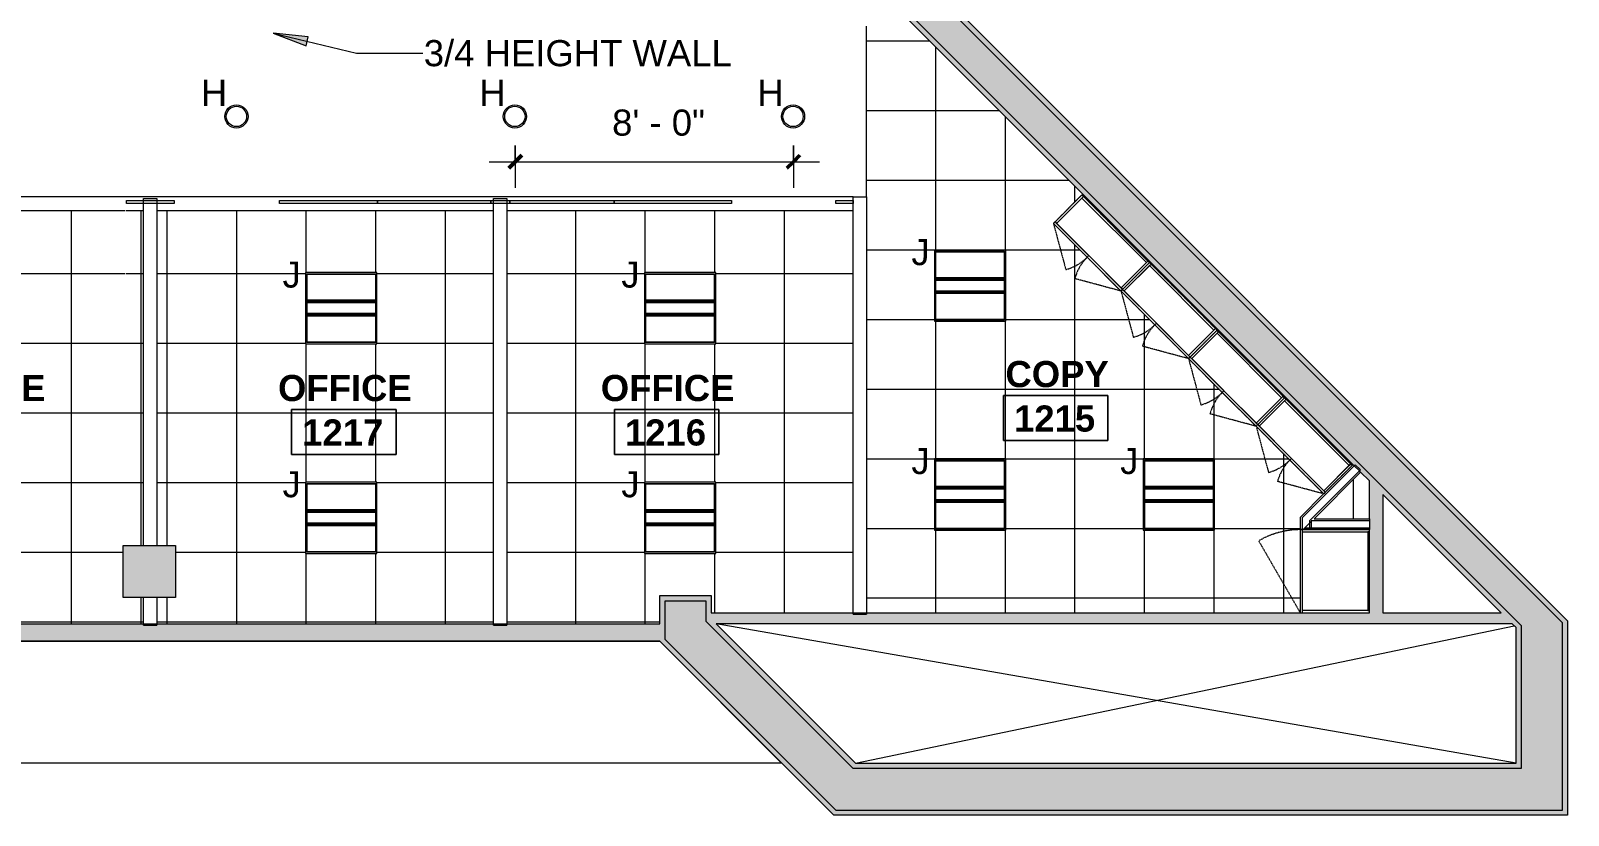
# Model space of a CAD drawing. Header units: inches. Extents: x -329 to 986, y -79 to 1436.
# Drawn here: x 455 to 985, y -79 to 191 of the extents above; entities that cross this region are included whole.
import ezdxf

# ---------------------------------------------------------------- set-up
doc = ezdxf.new("R2010")
doc.units = ezdxf.units.IN
doc.header["$MEASUREMENT"] = 0
doc.linetypes.add('Dash', pattern=[0.25, 0.125, -0.125])
doc.linetypes.add('Hidden', pattern=[0.28125, 0.1875, -0.09375])
for name, color, linetype, lineweight in [('A-ANNO-DIMS', 211, 'Continuous', 9), ('A-ANNO-DIMS-96', 211, 'Continuous', 9), ('A-AREA-IDEN', 2, 'Continuous', 9), ('A-CLNG', 13, 'Continuous', 13), ('A-CLNG-PATT', 13, 'Continuous', 13), ('A-DETL-GENF', 92, 'Continuous', 9), ('A-DETL-THIN', 151, 'Continuous', 9), ('A-GENM', 13, 'Continuous', 9), ('A-GLAZ-CURT', 52, 'Continuous', 9), ('A-WALL', 113, 'Continuous', 13), ('A-WALL-PATT', 111, 'Continuous', 13), ('E-LITE-EQPM', 33, 'Continuous', 9), ('E-LITE-EQPM-IDEN', 33, 'Continuous', 9), ('G-ANNO-TEXT', 231, 'Continuous', 9), ('I-WALL', 2, 'Continuous', 13), ('Q-CASE', 31, 'Continuous', 9), ('Q-CASE-HDLN', 31, 'Dash', 9), ('S-COLS', 52, 'Continuous', 13)]:
    doc.layers.add(name, color=color, linetype=linetype, lineweight=lineweight)
doc.styles.add('Arial', font='arial.ttf', dxfattribs={"height": 9})
doc.styles.add('Swis721 Lt BT', font='swissl.ttf', dxfattribs={"height": 9})
doc.styles.add('Swis721 Lt BT_B', font='', dxfattribs={"height": 9})
doc.styles.get('Swis721 Lt BT_B').set_extended_font_data('Swis721 Lt BT', bold=True)
doc.dimstyles.new('OTJ_-_3_32__Linear__1_2__Tolerance', dxfattribs={"dimscale": 12, "dimtxt": 9.497835, "dimasz": 0.375, "dimexe": 0.75, "dimexo": 0.5, "dimgap": 0.5, "dimtad": 1, "dimdec": 1, "dimrnd": 0.5, "dimzin": 3, "dimdsep": 46, "dimlunit": 4, "dimtxsty": 'Swis721 Lt BT', "dimblk1": 'OBLIQUE', "dimblk2": 'OBLIQUE', "dimsah": 1, "dimcen": 0.09, "dimdle": 0.75, "dimazin": 0, "dimtfac": 1, "dimtdec": 4, "dimtix": 1, "dimtmove": 0, "dimatfit": 3, "dimfxl": 1, "dimtvp": 1, "dimfrac": 2, "dimtolj": 1, "dimtzin": 0, "dimarcsym": 2})

# ---------------------------------------------------------------- blocks, each defined once
blk = doc.blocks.new('Concrete-Square-Column - 18 x 18-6977650-Level 12  RCP')
at = {"layer": 'S-COLS', "lineweight": 9}
blk.add_hatch(color=7, dxfattribs=at).paths.add_polyline_path([(9, -9), (9, 9), (-9, 9), (-9, -9), (-1.36, -9)], flags=0)
at = {"layer": 'S-COLS', "color": 8, "lineweight": 20}
for p, q in [((-9, 9), (9, 9)), ((-9, -9), (-9, 9)), ((9, 9), (9, -9)), ((9, -9), (-9, -9))]:
    blk.add_line(p, q, dxfattribs=at)
blk = doc.blocks.new('L-Recessed-Axis-Plano - 2 X 2-4550865-Level 12  RCP')
at = {"layer": 'E-LITE-EQPM'}
for p, q in [((11.91, 11.87), (-11.91, 11.87)), ((-11.91, 11.87), (-11.91, -11.88)), ((-11.88, -11.56), (-11.88, 11.56)), ((-11.88, 11.56), (11.87, 11.56)), ((11.87, 11.56), (11.87, -11.56)), ((11.91, -11.88), (11.91, 11.87)), ((-11.88, 2.74), (11.87, 2.74)), ((11.87, 2.51), (-11.88, 2.51)), ((-11.88, 2.3), (11.87, 2.3)), ((-11.88, 2.2), (11.87, 2.2)), ((-11.88, 1.83), (11.87, 1.83)), ((-11.88, -1.83), (11.87, -1.83)), ((-11.88, -2.2), (11.87, -2.2)), ((-11.88, -2.3), (11.87, -2.3)), ((-11.88, -2.51), (11.87, -2.51)), ((-11.88, -2.74), (11.87, -2.74)), ((-11.91, -11.88), (11.91, -11.88)), ((11.87, -11.56), (-11.88, -11.56))]:
    blk.add_line(p, q, dxfattribs=at)
blk = doc.blocks.new('L-PENDANT_FOCAL POINT 3_5 CYLINDER - L-PENDANT_FOCAL POINT 3_5 CYLINDER-8597710-Level 12  RCP')
at = {"layer": 'E-LITE-EQPM'}
for radius in [4, 3.5]:
    blk.add_circle((-0.125, 0), radius, dxfattribs=at)
blk = doc.blocks.new('System Panel - Glazed-8642722-Level 12  RCP')
at = {"layer": 'A-GLAZ-CURT', "lineweight": 13}
for p, q in [((-3, 0.75), (-3, 1.75)), ((-3, 1.75), (3, 1.75)), ((3, 0.75), (-3, 0.75)), ((3, 1.75), (3, 0.75))]:
    blk.add_line(p, q, dxfattribs=at)
blk = doc.blocks.new('System Panel - Glazed-8643258-Level 12  RCP')
at = {"layer": 'A-GLAZ-CURT', "lineweight": 13}
for p, q in [((-8.23, 0.75), (-8.23, 1.75)), ((-8.23, 1.75), (8.23, 1.75)), ((8.23, 0.75), (-8.23, 0.75)), ((8.23, 1.75), (8.23, 0.75))]:
    blk.add_line(p, q, dxfattribs=at)
blk = doc.blocks.new('System Panel - Glazed-8641702-Level 12  RCP')
at = {"layer": 'A-GLAZ-CURT', "lineweight": 13}
for p, q in [((-19.5625, 0.75), (-19.5625, 1.75)), ((-19.5625, 1.75), (19.5625, 1.75)), ((19.5625, 0.75), (-19.5625, 0.75)), ((19.5625, 1.75), (19.5625, 0.75))]:
    blk.add_line(p, q, dxfattribs=at)
blk = doc.blocks.new('System Panel - Glazed-8641701-Level 12  RCP')
at = {"layer": 'A-GLAZ-CURT', "lineweight": 13}
for p, q in [((-3.25, 0.75), (-3.25, 1.75)), ((-3.25, 1.75), (3.25, 1.75)), ((3.25, 0.75), (-3.25, 0.75)), ((3.25, 1.75), (3.25, 0.75))]:
    blk.add_line(p, q, dxfattribs=at)
blk = doc.blocks.new('System Panel - Glazed-8643186-Level 12  RCP')
at = {"layer": 'A-GLAZ-CURT', "lineweight": 13}
for p, q in [((-16.91, 0.75), (-16.91, 1.75)), ((-16.91, 1.75), (16.91, 1.75)), ((16.91, 0.75), (-16.91, 0.75)), ((16.91, 1.75), (16.91, 0.75))]:
    blk.add_line(p, q, dxfattribs=at)
blk = doc.blocks.new('System Panel - Glazed-8641705-Level 12  RCP')
at = {"layer": 'A-GLAZ-CURT', "lineweight": 13}
for p, q in [((-18, 0.75), (-18, 1.75)), ((-18, 1.75), (18, 1.75)), ((18, 0.75), (-18, 0.75)), ((18, 1.75), (18, 0.75))]:
    blk.add_line(p, q, dxfattribs=at)
blk = doc.blocks.new('System Panel - Glazed-8642879-Level 12  RCP')
at = {"layer": 'A-GLAZ-CURT', "lineweight": 13}
for p, q in [((-20.1875, 0.75), (-20.1875, 1.75)), ((-20.1875, 1.75), (20.1875, 1.75)), ((20.1875, 0.75), (-20.1875, 0.75)), ((20.1875, 1.75), (20.1875, 0.75))]:
    blk.add_line(p, q, dxfattribs=at)
blk = doc.blocks.new('Generic Models 1 - Generic Models 5-8667745-Level 12  RCP')
at = {"layer": 'A-GENM', "lineweight": 20}
for p, q in [((2515.15, -386.5), (3417.13, -386.5)), ((3417.13, -386.5), (3459.15, -428.5)), ((3459.15, -428.5), (2473.15, -428.5))]:
    blk.add_line(p, q, dxfattribs=at)
blk = doc.blocks.new('CW Cupbd Ohead - 23_5_h x 13 7_8_d - 2 Doors - 2 SHELVES-8701841-Level 12  RCP')
at = {"layer": 'Q-CASE', "linetype": 'Hidden'}
for p, q in [((2, 16.24), (16.26, 24.47)), ((34.94, 16.24), (20.68, 24.47))]:
    blk.add_line(p, q, dxfattribs=at)
at = {"layer": 'Q-CASE'}
for p, q in [((18.47, 16.24), (2, 16.24)), ((2, 15.45), (2, 16.24)), ((18.47, 15.45), (18.47, 16.24)), ((34.94, 16.24), (18.47, 16.24)), ((18.47, 16.24), (18.47, 15.45)), ((34.94, 16.24), (34.94, 15.45)), ((2, 15.45), (18.47, 15.45)), ((2.75, 15.45), (2, 15.45)), ((2, 2.36), (2, 15.45)), ((2.75, 2.36), (2.75, 15.45)), ((2.75, 3.11), (2.75, 15.45)), ((2.75, 15.45), (34.19, 15.45)), ((18.47, 15.45), (34.94, 15.45)), ((34.94, 15.45), (34.19, 15.45)), ((34.19, 2.36), (34.19, 15.45)), ((34.19, 15.45), (34.19, 3.11)), ((34.94, 15.45), (34.94, 2.36)), ((2, 2.36), (2.75, 2.36)), ((2.75, 2.36), (2.75, 3.11)), ((2.75, 3.11), (34.19, 3.11)), ((34.19, 3.11), (2.75, 3.11)), ((34.19, 2.36), (2.75, 2.36)), ((34.19, 3.11), (34.19, 2.36)), ((34.19, 2.36), (34.94, 2.36))]:
    blk.add_line(p, q, dxfattribs=at)
at = {"layer": 'Q-CASE', "linetype": 'Hidden'}
for centre, start, end in [((2, 16.24), 359.5, 30), ((34.94, 16.24), 150, 180.5)]:
    blk.add_arc(centre, 16.47, start, end, dxfattribs=at)
at = {"layer": 'Q-CASE-HDLN'}
for p, q in [((34.94, 16.24), (2, 16.24)), ((2, 16.24), (2, 2.36)), ((34.94, 2.36), (34.94, 16.24)), ((2, 2.36), (34.94, 2.36))]:
    blk.add_line(p, q, dxfattribs=at)
blk = doc.blocks.new('CW Cupbd1 - 80_h x 24_d - 1 Door - 5 shelves-8700986-Level 12  RCP')
at = {"layer": 'Q-CASE', "lineweight": 20}
for p, q in [((2, -25.61), (2, -2.55)), ((2.75, -2.55), (2.75, -3.11)), ((2.75, -3.11), (2.75, -2.55)), ((29.91, -3.11), (29.91, -2.55)), ((29.91, -2.55), (29.91, -3.11)), ((2, -26.36), (2, -25.61)), ((2.75, -25.61), (2, -25.61)), ((30.66, -26.36), (2, -26.36)), ((30.66, -25.61), (29.91, -25.61))]:
    blk.add_line(p, q, dxfattribs=at)
at = {"layer": 'Q-CASE'}
for p, q in [((2.75, -25.61), (2.75, -3.11)), ((2.75, -3.11), (29.91, -3.11)), ((29.91, -3.11), (29.91, -25.61)), ((29.91, -25.61), (2.75, -25.61))]:
    blk.add_line(p, q, dxfattribs=at)
at = {"layer": 'Q-CASE', "linetype": 'Hidden'}
blk.add_line((30.66, -26.36), (5.84, -40.7), dxfattribs=at)
blk.add_arc((30.66, -26.36), 28.67, 179.5, 210, dxfattribs=at)
blk = doc.blocks.new('Room Tag - Room Name and Number-3379422-Level 12  RCP')
at = {"layer": 'A-AREA-IDEN'}
for p, q in [((-0.1881, -0.1636), (-0.1881, -0.0018)), ((-0.1881, -0.0018), (0.1869, -0.0018)), ((0.1869, -0.0018), (-0.1881, -0.0018)), ((-0.1881, -0.0018), (-0.1881, -0.1636)), ((0.1869, -0.0018), (0.1869, -0.1636)), ((0.1869, -0.1636), (0.1869, -0.0018)), ((0.1869, -0.1636), (-0.1881, -0.1636)), ((-0.1881, -0.1636), (0.1869, -0.1636))]:
    blk.add_line(p, q, dxfattribs=at)
blk = doc.blocks.new('DIMBLOCK2-Level 12  RCP')
at = {"layer": 'A-ANNO-DIMS-96'}
for p, q in [((621.56, 151.37), (621.56, 136.73)), ((621.56, 145.73), (621.56, 151.37)), ((717.47, 151.37), (717.47, 136.73)), ((717.47, 145.73), (717.47, 151.37)), ((612.56, 145.73), (726.47, 145.73))]:
    blk.add_line(p, q, dxfattribs=at)
at = {"layer": 'A-ANNO-DIMS-96', "lineweight": 50}
for p, q in [((621.56, 145.73), (619.31, 143.48)), ((621.56, 145.73), (623.81, 147.98)), ((717.47, 145.73), (715.22, 143.48)), ((717.47, 145.73), (719.72, 147.98))]:
    blk.add_line(p, q, dxfattribs=at)
at = {"layer": 'A-ANNO-DIMS-96', "color": 0, "insert": (654.97, 163.74), "char_height": 9, "width": 34.9159, "attachment_point": 1, "line_spacing_factor": 1.005062, "style": 'Swis721 Lt BT'}
blk.add_mtext('8\' - 0"', dxfattribs=at)
blk = doc.blocks.new('_Oblique')
at = {"color": 0, "linetype": 'ByBlock', "lineweight": -2}
blk.add_line((-0.5, -0.5), (0.5, 0.5), dxfattribs=at)

msp = doc.modelspace()

# ---------------------------------------------------------------- hatches: boundary and pattern name
at = {"layer": 'A-CLNG-PATT'}
h = msp.add_hatch(dxfattribs=at)
h.set_pattern_fill('FP1_27', color=256, style=0, pattern_type=2)
h.set_pattern_definition([(270, (862.545, 43.39), (-24, -1e-15), []), (180, (862.545, 43.39), (3e-15, 24), [])])
h.paths.add_polyline_path([(892.27, -9.72), (892.27, 18.95), (892.27, 18.96), (892.27, 23.27), (900.3, 31.31), (807.15, 124.51), (816.94, 134.29), (910.13, 41.14), (910.41, 41.41), (759.35, 192.47), (742.7, 192.47), (742.7, -9.72), (878.58, -9.72)], flags=0)
h.paths.add_polyline_path([(862.7, 18.75), (838.08, 18.75), (838.08, 43.32), (862.7, 43.32), (862.7, 34.4)], flags=0)
h.paths.add_polyline_path([(766.08, 18.75), (766.08, 43.32), (790.7, 43.32), (790.7, 18.75), (789.36, 18.75)], flags=0)
h.paths.add_polyline_path([(916.08, 22.71), (916.08, 35.74), (913.06, 38.76), (897.01, 22.71), (915.52, 22.71)], flags=0)
h.paths.add_polyline_path([(766.08, 90.75), (766.08, 115.32), (790.7, 115.32), (790.7, 90.75), (789.36, 90.75)], flags=0)
h = msp.add_hatch(dxfattribs=at)
h.set_pattern_fill('FP1_3', color=256, style=0, pattern_type=2)
h.set_pattern_definition([(270, (444.523, 59.16), (-24, -1e-15), []), (180, (444.523, 59.16), (-3e-15, 24), [])])
h.paths.add_polyline_path([(493.33, -13.47), (493.33, -4.47), (486.39, -4.47), (486.39, 13.53), (493.33, 13.53), (493.33, 128.97), (487.3, 128.97), (487.3, 96.35), (486.92, 96.35), (486.92, 128.97), (377.72, 128.97), (377.72, -13.47)], flags=0)
h.paths.add_polyline_path([(444.72, 10.75), (420.09, 10.75), (420.09, 35.32), (444.72, 35.32)], flags=0)
h.paths.add_polyline_path([(444.72, 83), (420.09, 83), (420.09, 107.57), (444.72, 107.57)], flags=0)
h = msp.add_hatch(dxfattribs=at)
h.set_pattern_fill('FP1_4', color=256, style=0, pattern_type=2)
h.set_pattern_definition([(270, (549.515, 59.16), (-24, -1e-15), []), (180, (549.515, 59.16), (3e-15, 24), [])])
h.paths.add_polyline_path([(614.08, -13.47), (614.08, 128.97), (497.95, 128.97), (497.95, 13.53), (504.39, 13.53), (504.39, -4.47), (497.95, -4.47), (497.95, -13.47), (610.92, -13.47)], flags=0)
h.paths.add_polyline_path([(573.89, 10.75), (549.26, 10.75), (549.26, 35.32), (573.89, 35.32)], flags=0)
h.paths.add_polyline_path([(549.26, 83), (549.26, 107.57), (573.89, 107.57), (573.89, 83)], flags=0)
h = msp.add_hatch(dxfattribs=at)
h.set_pattern_fill('FP1_5', color=256, style=0, pattern_type=2)
h.set_pattern_definition([(90, (666.39, 59.16), (24, -1e-15), []), (0, (666.39, 59.16), (0, -24), [])])
h.paths.add_polyline_path([(671.39, -13.47), (671.39, -3.72), (689.14, -3.72), (689.14, -9.72), (738.08, -9.72), (738.08, 128.97), (618.7, 128.97), (618.7, -13.47), (655.53, -13.47)], flags=0)
h.paths.add_polyline_path([(666.08, 10.75), (666.08, 35.32), (690.7, 35.32), (690.7, 10.75)], flags=0)
h.paths.add_polyline_path([(690.7, 83), (666.08, 83), (666.08, 107.57), (690.7, 107.57)], flags=0)
at = {"layer": 'A-DETL-GENF'}
h = msp.add_hatch(color=7, dxfattribs=at)
h.paths.add_polyline_path([(982.64, -77.72), (982.64, -13.14), (735.72, 233.78), (660.14, 233.78), (660.14, 219.53), (734.76, 219.53), (968.39, -14.09), (968.39, -63.34), (738.07, -63.34), (687.39, -12.66), (687.39, -5.72), (673.14, -5.72), (673.14, -18.75), (732.1, -77.72), (878.58, -77.72)], flags=0)
h.paths.add_polyline_path([(984.64, 574.97), (984.64, 836.48), (964.39, 836.48), (964.39, 591.66), (506.39, 591.66), (506.39, 832.6), (486.14, 832.6), (486.14, 574.97), (700.14, 574.97)], flags=0)
h.paths.add_polyline_path([(912.77, 784.61), (912.77, 820.36), (902.33, 820.36), (902.33, 832.42), (879.64, 832.42), (879.64, 820.38), (875.64, 820.38), (875.64, 819.13), (594.64, 819.13), (594.64, 832.42), (571.89, 832.42), (571.89, 819.36), (558.02, 819.36), (558.02, 784.61), (593.77, 784.61), (593.77, 808.46), (877.02, 808.46), (877.02, 784.61), (878.58, 784.61)], flags=0)
h.paths.add_polyline_path([(486.14, 938.1), (508.14, 938.1), (508.14, 1417.55), (607.64, 1417.55), (607.64, 1188.97), (558.14, 1188.97), (558.14, 1174.05), (964.39, 1174.05), (964.39, 938.91), (984.64, 938.91), (984.64, 1193.86), (622.89, 1193.86), (622.89, 1433.6), (486.14, 1433.6), (486.14, 957.44)], flags=0)
h.paths.add_polyline_path([(8.14, 1117.53), (22.64, 1117.53), (22.64, 1191.89), (-219.48, 1434.01), (-288.01, 1434.01), (-288.01, 1182.01), (-228.61, 1122.61), (-176.25, 1122.61), (-176.25, 1138.46), (-224.25, 1138.46), (-274.61, 1190.61), (-274.61, 1419.61), (-225.31, 1419.61), (8.14, 1186.16), (8.14, 1168.42)], flags=0)
at = {"layer": 'A-WALL-PATT', "lineweight": 9}
for points in [[(980.89, -11.39), (980.89, -8.92), (736.44, 235.53), (731.49, 235.53), (733.24, 233.78), (735.72, 233.78), (968.39, 1.11)], [(968.39, -16.57), (968.39, -14.09), (736.51, 217.78), (734.04, 217.78), (966.64, -14.82)], [(920.7, -9.72), (920.7, 31.12), (916.08, 35.74), (916.08, -9.72)], [(671.39, -7.72), (673.14, -7.72), (673.14, -5.72), (685.64, -5.72), (685.64, -3.72), (671.39, -3.72), (671.39, -5.72)], [(689.14, -14.41), (689.14, -3.72), (685.64, -3.72), (685.64, -5.72), (687.39, -5.72), (687.39, -12.66)], [(674.89, -22.98), (674.89, -20.5), (673.14, -18.75), (673.14, -7.72), (671.39, -7.72), (671.41, -19.5), (673.14, -21.23)], [(965.29, -13.47), (961.54, -9.72), (689.14, -9.72), (689.14, -11.76), (690.85, -13.47), (878.58, -13.47)], [(982.64, -75.97), (984.39, -75.97), (984.39, -12.42), (980.89, -8.92), (980.89, -11.39), (982.64, -13.14), (982.64, -63.34)], [(655.53, -19.47), (671.39, -19.47), (671.39, -13.47), (-224.61, -13.47), (-224.61, -19.47), (610.92, -19.47)], [(738.07, -61.47), (738.85, -61.47), (689.14, -11.76), (689.14, -14.41), (736.19, -61.47)], [(968.39, -63.34), (968.39, -16.57), (966.64, -14.82), (966.64, -63.34)], [(732.1, -79.47), (736.33, -79.47), (734.58, -77.72), (732.1, -77.72), (674.89, -20.5), (674.89, -22.98), (731.38, -79.47)], [(878.58, -63.34), (966.64, -63.34), (966.64, -61.47), (736.19, -61.47), (738.07, -63.34), (852.74, -63.34)], [(984.37, -79.47), (984.39, -79.47), (984.39, -75.97), (982.64, -75.97), (982.64, -77.72), (734.58, -77.72), (736.33, -79.47), (982.64, -79.47)]]:
    msp.add_hatch(color=7, dxfattribs=at).paths.add_polyline_path(points, flags=0)
at = {"layer": 'G-ANNO-TEXT'}
msp.add_hatch(color=7, dxfattribs=at).paths.add_polyline_path([(538.15, 190.05), (549.45, 185.72), (550.18, 188.79)], flags=0)

# ---------------------------------------------------------------- linework, layer by layer
at = {"lineweight": 9}
for p, q in [((966.64, -61.47), (690.85, -13.47)), ((738.85, -61.47), (965.96, -14.14))]:
    msp.add_line(p, q, dxfattribs=at)
at = {"layer": 'A-CLNG'}
for p, q in [((742.7, 133.6), (742.7, 192.47)), ((377.72, 128.97), (486.92, 128.97)), ((487.3, 128.97), (493.33, 128.97)), ((497.95, 128.97), (614.08, 128.97)), ((618.7, 128.97), (738.08, 128.97)), ((790.7, 115.32), (766.08, 115.32)), ((766.08, 115.32), (766.08, 90.75)), ((790.7, 90.75), (790.7, 115.32)), ((573.89, 107.57), (549.26, 107.57)), ((549.26, 107.57), (549.26, 83)), ((573.89, 83), (573.89, 107.57)), ((690.7, 107.57), (666.08, 107.57)), ((666.08, 107.57), (666.08, 83)), ((690.7, 83), (690.7, 107.57)), ((766.08, 90.75), (790.7, 90.75)), ((549.26, 83), (573.89, 83)), ((666.08, 83), (690.7, 83)), ((790.7, 43.32), (766.08, 43.32)), ((766.08, 43.32), (766.08, 18.75)), ((790.7, 18.75), (790.7, 43.32)), ((862.7, 43.32), (838.08, 43.32)), ((838.08, 43.32), (838.08, 18.75)), ((862.7, 18.75), (862.7, 43.32)), ((573.89, 35.32), (549.26, 35.32)), ((549.26, 35.32), (549.26, 10.75)), ((573.89, 10.75), (573.89, 35.32)), ((690.7, 35.32), (666.08, 35.32)), ((666.08, 35.32), (666.08, 10.75)), ((690.7, 10.75), (690.7, 35.32)), ((766.08, 18.75), (790.7, 18.75)), ((838.08, 18.75), (862.7, 18.75)), ((549.26, 10.75), (573.89, 10.75)), ((666.08, 10.75), (690.7, 10.75))]:
    msp.add_line(p, q, dxfattribs=at)
at = {"layer": 'A-DETL-THIN'}
for p, q in [((982.64, -13.14), (735.72, 233.78)), ((734.76, 219.53), (968.39, -14.09)), ((687.39, -5.72), (673.14, -5.72)), ((673.14, -5.72), (673.14, -18.75)), ((687.39, -12.66), (687.39, -5.72)), ((738.07, -63.34), (687.39, -12.66)), ((968.39, -14.09), (968.39, -63.34)), ((982.64, -77.72), (982.64, -13.14)), ((673.14, -18.75), (732.1, -77.72)), ((968.39, -63.34), (738.07, -63.34)), ((732.1, -77.72), (982.64, -77.72))]:
    msp.add_line(p, q, dxfattribs=at)
at = {"layer": 'A-WALL', "lineweight": 9}
for p, q in [((738.08, 133.6), (18.2, 133.6)), ((738.08, -10.22), (742.7, -10.22)), ((493.33, -13.97), (497.95, -13.97)), ((614.08, -13.97), (618.7, -13.97))]:
    msp.add_line(p, q, dxfattribs=at)
at = {"layer": 'A-WALL'}
for p, q in [((493.33, 13.53), (493.33, 133.1)), ((493.33, 133.1), (497.95, 133.1)), ((497.95, 133.1), (497.95, 13.53)), ((614.08, -13.97), (614.08, 133.1)), ((614.08, 133.1), (618.7, 133.1)), ((618.7, 133.1), (618.7, -13.97)), ((738.08, -10.22), (738.08, 133.6)), ((738.08, 133.6), (742.7, 133.6)), ((742.7, 133.6), (742.7, -10.22)), ((892.89, 23.01), (911.2, 41.33)), ((895.39, 21.98), (912.97, 39.56)), ((892.89, 23.01), (892.89, 18.96)), ((895.39, 21.98), (895.39, 18.96)), ((896.02, 22.09), (916.08, 22.09)), ((916.08, 22.71), (916.08, 18.96)), ((893.88, 19.59), (916.08, 19.59)), ((493.33, -13.97), (493.33, -4.47)), ((497.95, -4.47), (497.95, -13.97))]:
    msp.add_line(p, q, dxfattribs=at)
at = {"layer": 'A-WALL', "color": 55}
for p, q in [((910.85, 40.97), (910.41, 41.41)), ((913.06, 38.76), (912.62, 39.21))]:
    msp.add_line(p, q, dxfattribs=at)
at = {"layer": 'A-WALL', "color": 8, "lineweight": 20}
for p, q in [((916.08, 22.71), (916.08, 35.74)), ((920.7, 31.12), (920.7, -9.72)), ((916.08, -9.72), (916.08, 18.96))]:
    msp.add_line(p, q, dxfattribs=at)
at = {"layer": 'G-ANNO-TEXT', "color": 7}
for p, q in [((538.15, 190.05), (549.45, 185.72)), ((550.18, 188.79), (538.15, 190.05)), ((538.15, 190.05), (566.87, 183.17)), ((549.45, 185.72), (550.18, 188.79)), ((566.87, 183.17), (589.66, 183.17))]:
    msp.add_line(p, q, dxfattribs=at)
at = {"layer": 'I-WALL', "color": 8, "lineweight": 20}
for p, q in [((736.44, 235.53), (984.39, -12.42)), ((910.41, 41.41), (734.04, 217.78)), ((912.62, 39.21), (910.85, 40.97)), ((916.08, 35.74), (913.06, 38.76)), ((961.54, -9.72), (920.7, 31.12)), ((671.39, -3.72), (689.14, -3.72)), ((671.39, -13.47), (671.39, -3.72)), ((689.14, -3.72), (689.14, -9.72)), ((689.14, -9.72), (916.08, -9.72)), ((920.7, -9.72), (961.54, -9.72)), ((-230.61, -13.47), (671.39, -13.47)), ((690.85, -13.47), (738.85, -61.47)), ((965.29, -13.47), (690.85, -13.47)), ((966.64, -14.82), (965.29, -13.47)), ((966.64, -61.47), (966.64, -14.82)), ((984.39, -12.42), (984.39, -79.47)), ((671.39, -19.47), (-224.61, -19.47)), ((671.39, -19.48), (671.39, -19.47)), ((731.38, -79.47), (671.39, -19.48)), ((738.85, -61.47), (966.64, -61.47)), ((984.39, -79.47), (731.38, -79.47))]:
    msp.add_line(p, q, dxfattribs=at)
at = {"layer": 'I-WALL'}
for p, q in [((913.06, 38.76), (897.01, 22.71)), ((910.11, 41.12), (910.41, 41.41)), ((892.27, 23.27), (900.3, 31.31)), ((892.27, 18.96), (892.27, 23.27)), ((893.26, 18.96), (896.02, 21.72)), ((896.02, 21.72), (896.02, 18.96)), ((897.01, 22.71), (916.08, 22.71)), ((916.08, 18.96), (892.27, 18.96))]:
    msp.add_line(p, q, dxfattribs=at)
at = {"layer": 'I-WALL', "lineweight": 9}
msp.add_line((912.97, 39.56), (911.2, 41.33), dxfattribs=at)

# ---------------------------------------------------------------- block references
at = {"layer": 'A-AREA-IDEN', "xscale": 95.99999999999994, "yscale": 95.99999999999994, "zscale": 95.99999999999994}
for p in [(807.96, 65.36), (562.51, 60.55), (673.8, 60.55)]:
    msp.add_blockref('Room Tag - Room Name and Number-3379422-Level 12  RCP', p, dxfattribs=at)
at = {"layer": 'A-GENM'}
msp.add_blockref('Generic Models 1 - Generic Models 5-8667745-Level 12  RCP', (-2745.76, 367.03), dxfattribs=at)
at = {"layer": 'A-GLAZ-CURT', "rotation": 180}
for name, p in [('System Panel - Glazed-8643258-Level 12  RCP', (495.78, 133.1)), ('System Panel - Glazed-8643186-Level 12  RCP', (557.16, 133.1)), ('System Panel - Glazed-8641702-Level 12  RCP', (593.64, 133.1)), ('System Panel - Glazed-8641701-Level 12  RCP', (616.45, 133.1)), ('System Panel - Glazed-8641705-Level 12  RCP', (637.7, 133.1)), ('System Panel - Glazed-8642879-Level 12  RCP', (675.89, 133.1)), ('System Panel - Glazed-8642722-Level 12  RCP', (735.08, 133.1))]:
    msp.add_blockref(name, p, dxfattribs=at)
at = {"layer": 'E-LITE-EQPM'}
for p in [(525.56, 161.37), (621.56, 161.37), (717.47, 161.37)]:
    msp.add_blockref('L-PENDANT_FOCAL POINT 3_5 CYLINDER - L-PENDANT_FOCAL POINT 3_5 CYLINDER-8597710-Level 12  RCP', p, dxfattribs=at)
at = {"layer": 'E-LITE-EQPM', "extrusion": (0, 0, -1)}
for p in [(-778.39, 103.03), (-561.58, 95.28), (-678.39, 95.28), (-778.39, 31.03), (-850.39, 31.03), (-561.58, 23.03), (-678.39, 23.03)]:
    msp.add_blockref('L-Recessed-Axis-Plano - 2 X 2-4550865-Level 12  RCP', p, dxfattribs=at)
at = {"layer": 'Q-CASE'}
for name, p, rotation in [('CW Cupbd Ohead - 23_5_h x 13 7_8_d - 2 Doors - 2 SHELVES-8701841-Level 12  RCP', (843.32, 111.26), 134.9999999999993), ('CW Cupbd Ohead - 23_5_h x 13 7_8_d - 2 Doors - 2 SHELVES-8701841-Level 12  RCP', (866.62, 87.96), 134.9999999999993), ('CW Cupbd Ohead - 23_5_h x 13 7_8_d - 2 Doors - 2 SHELVES-8701841-Level 12  RCP', (889.91, 64.66), 134.9999999999992), ('CW Cupbd Ohead - 23_5_h x 13 7_8_d - 2 Doors - 2 SHELVES-8701841-Level 12  RCP', (913.21, 41.36), 134.9999999999992), ('CW Cupbd1 - 80_h x 24_d - 1 Door - 5 shelves-8700986-Level 12  RCP', (918.63, 20.95), 269.9999999999993)]:
    msp.add_blockref(name, p, dxfattribs=dict(at, rotation=rotation))
at = {"layer": 'S-COLS', "lineweight": 9}
msp.add_blockref('Concrete-Square-Column - 18 x 18-6977650-Level 12  RCP', (495.39, 4.53), dxfattribs=at)

# ---------------------------------------------------------------- texts
at = {"layer": 'A-AREA-IDEN', "char_height": 9, "attachment_point": 1, "style": 'Swis721 Lt BT_B'}
for s, insert, width in [('COPY', (790.59, 77.07), 41.814), ('OFFICE', (413.49, 72.26), 54.843), ('OFFICE', (539.77, 72.26), 54.843), ('OFFICE', (651.06, 72.26), 54.843), ('1215', (793.55, 61.75), 33.936), ('1217', (548.1, 56.95), 33.936), ('1216', (659.39, 56.95), 33.936)]:
    msp.add_mtext(s, dxfattribs=dict(at, insert=insert, width=width))
at = {"layer": 'E-LITE-EQPM-IDEN', "char_height": 9, "attachment_point": 1, "style": 'Arial'}
for s, insert, width in [('H', (513.16, 174), 11.211), ('H', (609.16, 174), 11.211), ('H', (705.07, 174), 11.211), ('J', (758.15, 119.11), 7.878), ('J', (541.34, 111.36), 7.878), ('J', (658.15, 111.36), 7.878), ('J', (758.15, 47.11), 7.878), ('J', (830.15, 47.11), 7.878), ('J', (541.34, 39.11), 7.878), ('J', (658.15, 39.11), 7.878)]:
    msp.add_mtext(s, dxfattribs=dict(at, insert=insert, width=width))
at = {"layer": 'G-ANNO-TEXT', "color": 7, "insert": (590.03, 187.67), "char_height": 9, "width": 123.018, "attachment_point": 1, "style": 'Swis721 Lt BT'}
msp.add_mtext('3/4 HEIGHT WALL', dxfattribs=at)

# ---------------------------------------------------------------- dimensions: what is measured, and where the dimension line sits
at = {"layer": 'A-ANNO-DIMS'}
dim = msp.add_linear_dim(base=(717.47, 145.73), p1=(621.56, 157.37), p2=(717.47, 157.37), dimstyle='OTJ_-_3_32__Linear__1_2__Tolerance', override={"dimpost": '<>', "dimfxl": 95.907059}, dxfattribs=at)
dim.commit()
dim.dimension.update_dxf_attribs({"geometry": 'DIMBLOCK2-Level 12  RCP', "text_midpoint": (669.51, 156.35)})

doc.saveas('drawing.dxf')
